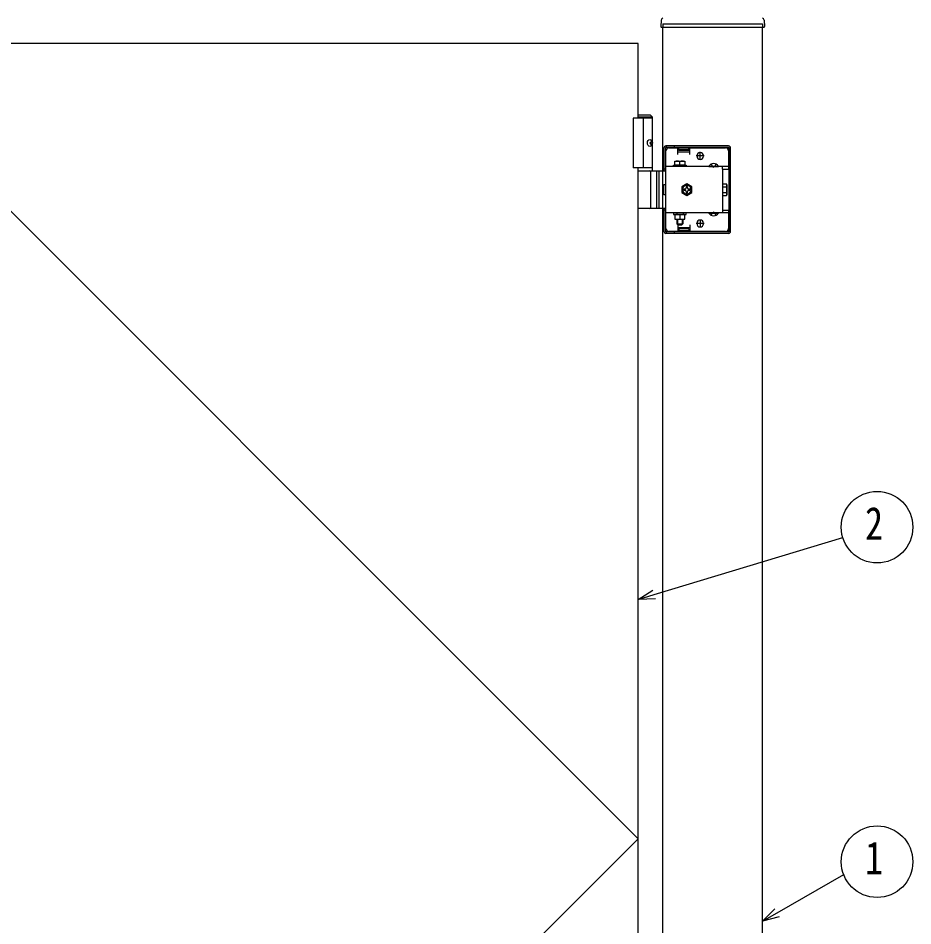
# Model space of a CAD drawing. Units: millimetres, scale not verified. Extents: x -4205 to 4205, y -2970 to 2970.
# Drawn here: x 26 to 926, y 643 to 1556 of the extents above; entities that cross this region are included whole.
import ezdxf
from ezdxf.enums import TextEntityAlignment as Align

# ---------------------------------------------------------------- set-up
doc = ezdxf.new("R2010")
doc.units = ezdxf.units.MM
doc.header["$LTSCALE"] = 12
doc.layers.add('0-4_YKK_A1', color=4, linetype='Continuous')
doc.layers.add('0-5_YKK_D', color=6, linetype='Continuous')
doc.styles.add('ＭＳ ゴシック', font='')
doc.styles.get('ＭＳ ゴシック').set_extended_font_data('MS Gothic')

msp = doc.modelspace()

# ---------------------------------------------------------------- linework, layer by layer
at = {"layer": '0-4_YKK_A1'}
for p, q in [((673.27, 1553.75), (672.92, 1547.08)), ((776.77, 1553.75), (777.12, 1547.08)), ((673.42, 1546.56), (776.62, 1546.56)), ((675.02, 1550.06), (675.02, 1546.56)), ((675.02, -149.94), (675.02, 1546.56)), ((775.02, -149.94), (775.02, 1546.56)), ((650.02, 1455.06), (650.02, 1530.06)), ((662.52, 1458.06), (650.02, 1458.06)), ((664.52, 1456.06), (650.02, 1456.06)), ((655.02, 1455.06), (655.02, 1405.06)), ((662.52, 1458.06), (664.52, 1456.06)), ((664.52, 1402.06), (664.52, 1456.06)), ((662.21, 1430.48), (662.8, 1430.48)), ((662.21, 1429.64), (662.8, 1429.64)), ((663.22, 1432.16), (663.82, 1432.16)), ((663.22, 1427.96), (663.82, 1427.96)), ((676.02, 1402.06), (676.02, 1425.06)), ((677.52, 1402.06), (677.52, 1425.06)), ((741.02, 1427.06), (678.02, 1427.06)), ((741.02, 1425.56), (678.02, 1425.56)), ((678.52, 1425.56), (678.52, 1427.06)), ((681.02, 1425.06), (690.02, 1425.06)), ((686.52, 1425.56), (686.52, 1427.06)), ((690.02, 1418.56), (690.02, 1425.06)), ((691.02, 1422.56), (691.02, 1425.56)), ((701.02, 1422.56), (701.02, 1425.56)), ((702.02, 1418.56), (702.02, 1425.06)), ((702.02, 1425.06), (738.02, 1425.06)), ((741.52, 1341.06), (741.52, 1425.06)), ((743.02, 1341.06), (743.02, 1425.06)), ((678.02, 1344.06), (678.02, 1422.06)), ((690.02, 1424.06), (702.02, 1424.06)), ((690.02, 1421.06), (702.02, 1421.06)), ((701.02, 1422.56), (691.02, 1422.56)), ((716.52, 1417.06), (708.52, 1417.06)), ((709.27, 1416.81), (709.27, 1417.31)), ((712.52, 1413.06), (712.52, 1421.06)), ((715.77, 1416.81), (715.77, 1417.31)), ((741.02, 1422.06), (741.02, 1403.76)), ((741.02, 1406.26), (678.02, 1406.26)), ((685.77, 1407.86), (698.27, 1407.86)), ((685.77, 1406.26), (685.77, 1407.86)), ((698.27, 1406.26), (685.77, 1406.26)), ((687.02, 1411.86), (697.02, 1411.86)), ((687.02, 1407.86), (687.02, 1411.86)), ((697.02, 1407.86), (687.02, 1407.86)), ((692.02, 1407.86), (692.02, 1411.42)), ((697.02, 1411.86), (697.02, 1407.86)), ((698.27, 1407.86), (698.27, 1406.26)), ((721.27, 1406.77), (730.77, 1406.77)), ((721.27, 1406.77), (721.27, 1406.26)), ((721.27, 1406.26), (730.77, 1406.26)), ((723.67, 1408.76), (724.87, 1406.29)), ((724.87, 1406.29), (726.02, 1405.68)), ((727.16, 1406.29), (726.02, 1405.68)), ((728.37, 1408.76), (727.16, 1406.29)), ((730.77, 1406.77), (730.77, 1406.26)), ((735.02, 1403.76), (735.02, 1406.26)), ((664.52, 1405.06), (645.02, 1405.06)), ((650.02, 55.06), (650.02, 1405.06)), ((650.02, 1402.06), (675.02, 1402.06)), ((662.83, 1365.56), (662.83, 1400.56)), ((668.52, 1402.06), (668.52, 1364.06)), ((671.02, 1402.06), (671.02, 1364.06)), ((675.02, 1402.06), (678.02, 1402.06)), ((677.52, 1403.76), (676.02, 1403.76)), ((735.02, 1403.76), (741.02, 1403.76)), ((735.02, 1403.76), (735.02, 1362.36)), ((699.02, 1388.83), (694.02, 1385.94)), ((704.02, 1385.94), (699.02, 1388.83)), ((735.32, 1388.83), (738.87, 1388.83)), ((735.32, 1377.28), (735.32, 1388.83)), ((739.32, 1388.06), (738.87, 1388.83)), ((739.32, 1388.06), (739.32, 1378.06)), ((694.02, 1385.94), (694.02, 1380.17)), ((694.02, 1380.17), (699.02, 1377.28)), ((695.87, 1382.46), (697.11, 1382.46)), ((698.42, 1386.21), (698.42, 1384.97)), ((699.62, 1386.21), (698.42, 1386.21)), ((698.42, 1381.15), (698.42, 1379.91)), ((699.02, 1377.28), (704.02, 1380.17)), ((699.62, 1384.97), (699.62, 1386.21)), ((702.17, 1383.66), (700.93, 1383.66)), ((700.93, 1382.46), (702.17, 1382.46)), ((702.17, 1382.46), (702.17, 1383.66)), ((704.02, 1380.17), (704.02, 1385.94)), ((735.32, 1386.96), (735.02, 1386.96)), ((735.32, 1379.16), (735.02, 1379.16)), ((735.32, 1379.16), (735.32, 1386.96)), ((735.32, 1385.94), (738.87, 1385.94)), ((735.32, 1380.17), (738.87, 1380.17)), ((735.32, 1377.28), (738.87, 1377.28)), ((739.32, 1378.06), (738.87, 1377.28)), ((675.02, 1364.06), (650.02, 1364.06)), ((678.02, 1364.06), (675.02, 1364.06)), ((676.02, 1341.06), (676.02, 1364.06)), ((677.52, 1362.36), (676.02, 1362.36)), ((677.52, 1341.06), (677.52, 1364.06)), ((735.02, 1362.36), (735.02, 1359.86)), ((735.02, 1362.36), (741.02, 1362.36)), ((741.02, 1362.36), (741.02, 1344.06)), ((741.02, 1359.86), (678.02, 1359.86)), ((698.27, 1359.86), (685.77, 1359.86)), ((685.77, 1359.86), (685.77, 1358.26)), ((685.77, 1358.26), (698.27, 1358.26)), ((687.02, 1358.26), (687.02, 1353.26)), ((697.02, 1358.26), (687.02, 1358.26)), ((687.02, 1353.26), (697.02, 1353.26)), ((688.82, 1359.86), (688.82, 1358.26)), ((689.02, 1353.26), (689.02, 1348.86)), ((689.56, 1353.26), (689.56, 1348.32)), ((692.02, 1358.26), (692.02, 1353.69)), ((694.48, 1353.26), (694.48, 1348.32)), ((695.02, 1353.26), (695.02, 1348.86)), ((695.22, 1359.86), (695.22, 1358.26)), ((697.02, 1353.26), (697.02, 1358.26)), ((698.27, 1358.26), (698.27, 1359.86)), ((712.52, 1353.06), (712.52, 1345.06)), ((721.27, 1359.86), (730.77, 1359.86)), ((721.27, 1359.35), (721.27, 1359.86)), ((721.27, 1359.35), (730.77, 1359.35)), ((723.67, 1357.36), (724.87, 1359.83)), ((724.87, 1359.83), (726.02, 1360.44)), ((727.16, 1359.83), (726.02, 1360.44)), ((728.37, 1357.36), (727.16, 1359.83)), ((730.77, 1359.35), (730.77, 1359.86)), ((689.02, 1348.86), (695.02, 1348.86)), ((689.02, 1348.86), (690.02, 1347.86)), ((690.02, 1347.86), (694.02, 1347.86)), ((690.02, 1347.56), (690.02, 1341.06)), ((690.02, 1345.06), (702.02, 1345.06)), ((691.02, 1343.56), (691.02, 1340.56)), ((701.02, 1343.56), (691.02, 1343.56)), ((695.02, 1348.86), (694.02, 1347.86)), ((701.02, 1343.56), (701.02, 1340.56)), ((702.02, 1347.56), (702.02, 1341.06)), ((716.52, 1349.06), (708.52, 1349.06)), ((709.27, 1349.31), (709.27, 1348.81)), ((715.77, 1349.31), (715.77, 1348.81)), ((741.02, 1340.56), (678.02, 1340.56)), ((741.02, 1339.06), (678.02, 1339.06)), ((678.52, 1339.06), (678.52, 1340.56)), ((690.02, 1341.06), (681.02, 1341.06)), ((686.52, 1339.06), (686.52, 1340.56)), ((690.02, 1342.06), (702.02, 1342.06)), ((738.02, 1341.06), (702.02, 1341.06))]:
    msp.add_line(p, q, dxfattribs=at)
for points in [[(675.02, 1550.06), (775.02, 1550.06), (775.02, 1546.56)], [(650.02, 1530.06), (-149.98, 1530.06), (-149.98, -69.94), (650.02, -69.94), (650.02, 5.06)], [(-149.98, 1530.06), (650.02, 730.06), (-149.98, -69.94)], [(664.52, 1455.06), (645.02, 1455.06), (645.02, 1405.06)], [(662.8, 1430.48), (662.91, 1430.49), (663.02, 1430.54), (663.12, 1430.62), (663.21, 1430.72), (663.28, 1430.85), (663.32, 1431), (663.34, 1431.15), (663.34, 1431.32)], [(663.34, 1428.8), (663.34, 1428.96), (663.32, 1429.12), (663.28, 1429.26), (663.21, 1429.39), (663.12, 1429.5), (663.02, 1429.57), (662.91, 1429.62), (662.8, 1429.64)], [(663.93, 1431.32), (663.96, 1431.15), (664, 1431), (664.07, 1430.85), (664.15, 1430.72), (664.25, 1430.62), (664.31, 1430.57)], [(664.31, 1429.55), (664.25, 1429.5), (664.15, 1429.39), (664.07, 1429.26), (664, 1429.12), (663.96, 1428.96), (663.93, 1428.8)], [(678.02, 1377.96), (676.02, 1377.96), (676.02, 1388.16), (678.02, 1388.16)], [(697.11, 1383.66), (695.87, 1383.66), (695.87, 1382.46)], [(698.42, 1379.91), (699.62, 1379.91), (699.62, 1381.15)]]:
    msp.add_lwpolyline(points, dxfattribs=at)
for centre, radius, start, end in [((675.27, 1553.64), 2, 99.0011, 177), ((774.77, 1553.64), 2, 3, 80.9989), ((673.42, 1547.06), 0.5, 177, 270), ((776.62, 1547.06), 0.5, 270, 3), ((678.02, 1425.06), 2, 90, 180), ((678.02, 1425.06), 0.5, 90, 180), ((681.02, 1422.06), 3, 90, 180), ((738.02, 1422.06), 3, 0, 90), ((741.02, 1425.06), 2, 0, 90), ((741.02, 1425.06), 0.5, 0, 90), ((712.52, 1417.31), 3.25, 0, 180), ((712.52, 1416.81), 3.25, 180, 0), ((689.52, 1404.42), 7.43, 70.34714, 109.65286), ((694.52, 1404.42), 7.43, 70.34714, 109.65286), ((726.02, 1403.48), 5.77, 34.65097, 145.34903), ((661.33, 1400.56), 1.5, 0, 90), ((699.02, 1383.06), 5, 76.88299, 190.15922), ((699.02, 1383.06), 5, 190.15922, 76.88299), ((736.76, 1387.39), 2.56, 325.61575, 34.38425), ((699.02, 1383.06), 4.3, 83.27178, 183.77043), ((699.02, 1383.06), 4.3, 183.77043, 83.27178), ((697.11, 1384.97), 1.31, 270, 0), ((697.11, 1381.15), 1.31, 0, 90), ((700.93, 1384.97), 1.31, 180, 270), ((700.93, 1381.15), 1.31, 90, 180), ((736.76, 1378.73), 2.56, 325.61575, 34.38425), ((729.77, 1383.06), 9.55, 342.41205, 17.58795), ((661.33, 1365.56), 1.5, 270, 0), ((689.52, 1360.69), 7.43, 250.34714, 289.65286), ((694.52, 1360.69), 7.43, 250.34714, 289.65286), ((712.52, 1349.31), 3.25, 0, 180), ((726.02, 1362.63), 5.77, 214.65097, 325.34903), ((681.02, 1344.06), 3, 180, 270), ((712.52, 1348.81), 3.25, 180, 0), ((738.02, 1344.06), 3, 270, 0), ((678.02, 1341.06), 2, 180, 270), ((678.02, 1341.06), 0.5, 180, 270), ((741.02, 1341.06), 0.5, 270, 0), ((741.02, 1341.06), 2, 270, 0)]:
    msp.add_arc(centre, radius, start, end, dxfattribs=at)
msp.add_ellipse((661.86, 1430.06), major_axis=(0, -3.5), ratio=0.707107, dxfattribs=at)
for centre, start_param, end_param in [((655.85, 1430.06), 4.665705, 4.759073), ((657.04, 1430.06), 4.85285, 4.947893), ((657.04, 1430.06), 4.476885, 4.571928), ((657.63, 1430.06), 4.85285, 4.947893), ((657.63, 1430.06), 4.476885, 4.571928)]:
    msp.add_ellipse(centre, major_axis=(0, 9), ratio=0.707107, start_param=start_param, end_param=end_param, dxfattribs=at)
at = {"layer": '0-5_YKK_D'}
for points in [[(650.02, 970.83), (666.29, 975.76), (855.91, 1033.18)], [(667.61, 971.4), (650.02, 970.83), (664.97, 980.12)], [(775.02, 647.22), (789.77, 655.68), (856.81, 694.08)], [(792.03, 651.72), (775.02, 647.22), (787.51, 659.63)]]:
    msp.add_lwpolyline(points, dxfattribs=at)
for centre in [(890.39, 1043.54), (890.39, 707.07)]:
    msp.add_circle(centre, 36, dxfattribs=at)

# ---------------------------------------------------------------- texts
at = {"layer": '0-5_YKK_D', "style": 'ＭＳ ゴシック', "width": 0.8}
for s, p in [('2', (878.39, 1021.04)), ('1', (878.39, 684.57))]:
    msp.add_text(s, height=32.99, dxfattribs=at).set_placement(p, align=Align.BOTTOM_LEFT)

doc.saveas('drawing.dxf')
